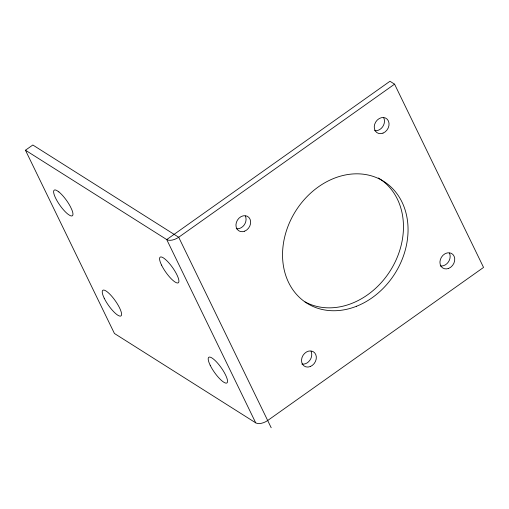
<?xml version="1.0" encoding="UTF-8"?>
<svg xmlns="http://www.w3.org/2000/svg" width="509" height="509" viewBox="0 0 509 509"><rect width="100%" height="100%" fill="white"/><g stroke="black" fill="none" stroke-linecap="round" stroke-linejoin="round"><path stroke-width="0.76" d="M25.45 150.225L166.729 239.574L389.97 81.262L394.564 84.163L483.55 267.429L267.683 420.51A9.359 4.848 -25.9 0 1 255.715 422.839L114.436 333.49L25.45 150.225L32.824 145.001L178.697 237.251L271.189 427.738M394.564 84.163L178.697 237.251A9.359 4.848 -25.9 0 1 166.729 239.574L255.715 422.839M245.357 216.077A8.443 6.878 -57.7 0 1 244.174 224.991A8.443 6.878 -57.7 0 1 236.246 228.719M378.346 177.985A72.017 58.656 -57.7 0 1 391.656 268.478A72.017 58.656 -57.7 0 1 305.056 301.913M311.037 351.344A8.507 6.929 -57.7 0 1 309.841 360.321A8.507 6.929 -57.7 0 1 301.856 364.075M449.447 253.189A8.507 6.929 -57.7 0 1 448.251 262.167A8.507 6.929 -57.7 0 1 440.26 265.927M383.767 117.923A8.507 6.929 -57.7 0 1 382.571 126.9A8.507 6.929 -57.7 0 1 374.579 130.66M58.879 191.925L56.798 190.506A15.703 4.104 54.7 0 0 55.328 197.53A15.703 4.104 54.7 0 0 67.703 213.99L69.784 215.402A15.703 4.104 54.7 0 0 71.903 209.88L70.471 206.794A15.703 4.104 54.7 0 0 58.879 191.925M382.997 133.129A8.507 6.929 -57.7 0 0 387.304 119.297A8.507 6.929 -57.7 0 0 374.675 124.311A8.507 6.929 -57.7 0 0 382.997 133.129M310.274 366.544A8.507 6.929 -57.7 0 0 314.581 352.712A8.507 6.929 -57.7 0 0 301.952 357.725A8.507 6.929 -57.7 0 0 310.274 366.544M244.632 231.188A8.443 6.878 -57.7 0 0 248.907 217.464A8.443 6.878 -57.7 0 0 236.373 222.433A8.443 6.878 -57.7 0 0 244.632 231.188M356.612 306.221A72.017 58.656 -57.7 0 0 393.101 189.1A72.017 58.656 -57.7 0 0 286.179 231.538A72.017 58.656 -57.7 0 0 356.612 306.221M448.677 268.396A8.507 6.929 -57.7 0 0 452.985 254.557A8.507 6.929 -57.7 0 0 440.361 259.571A8.507 6.929 -57.7 0 0 448.677 268.396M161.55 265.1A15.703 4.104 54.7 0 0 178.182 282.864A15.703 4.104 54.7 0 0 168.021 261.944A15.703 4.104 54.7 0 0 161.55 265.1M104.218 298.223A15.703 4.104 54.7 0 0 120.843 315.994A15.703 4.104 54.7 0 0 110.688 295.067A15.703 4.104 54.7 0 0 104.218 298.223M210.179 365.239A15.703 4.104 54.7 0 0 226.804 383.003A15.703 4.104 54.7 0 0 216.649 362.077A15.703 4.104 54.7 0 0 210.179 365.239"/></g></svg>
